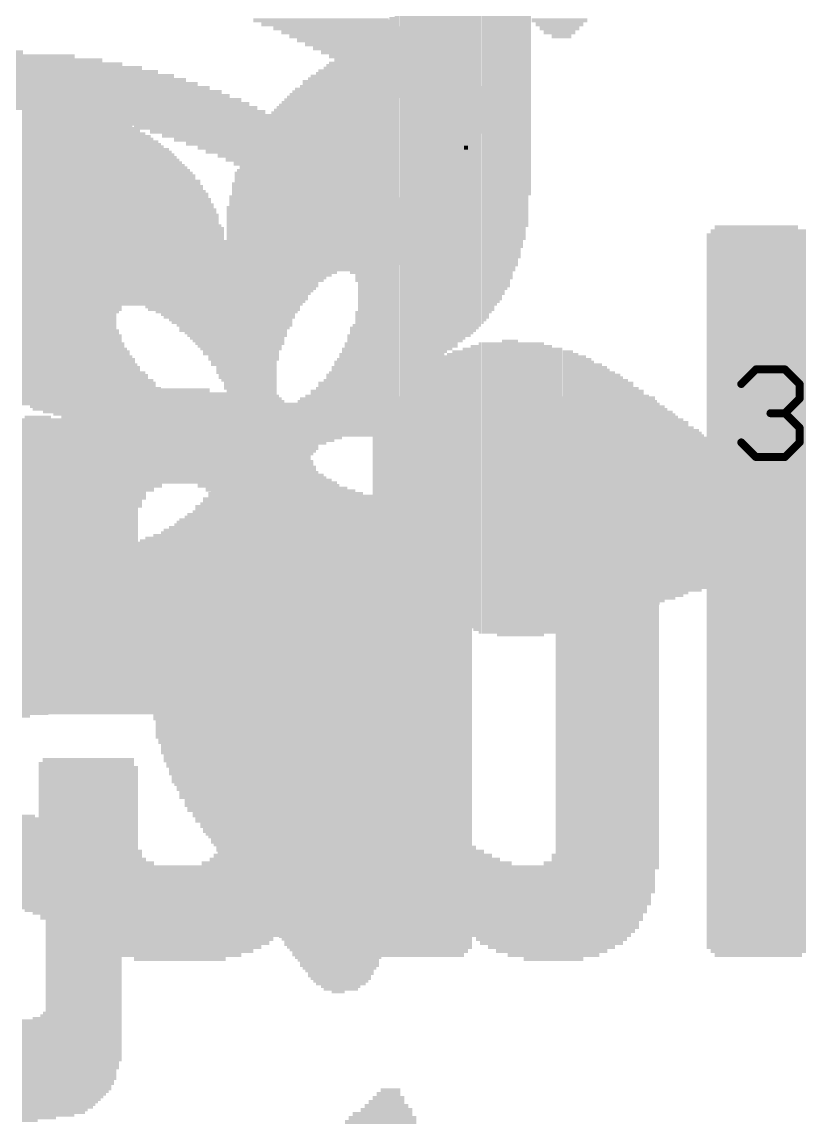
# Model space of a CAD drawing. Extents: x -8.4 to 31.7, y -7.2 to 47.3.
# Drawn here: x 11.26 to 16.27, y 27.17 to 34.2 of the extents above; entities that cross this region are included whole.
import ezdxf

# ---------------------------------------------------------------- set-up
doc = ezdxf.new("R2010")
doc.units = 0
for name, color, linetype in [('21', 4, 'CONTINUOUS'), ('22', 6, 'CONTINUOUS'), ('51', 253, 'CONTINUOUS')]:
    doc.layers.add(name, color=color, linetype=linetype)

# ---------------------------------------------------------------- blocks, each defined once
blk = doc.blocks.new('RECT')
blk.add_solid([(-0.5, -0.5), (0.5, -0.5), (-0.5, 0.5), (0.5, 0.5)])

msp = doc.modelspace()

# ---------------------------------------------------------------- linework, layer by layer
at = {"layer": '51', "const_width": 0.0508}
for points in [[(15.8554, 31.8915), (15.9486, 31.9847)], [(15.9486, 31.9847), (16.135, 31.9847)], [(16.135, 31.9847), (16.2282, 31.8915)], [(16.2282, 31.8915), (16.2282, 31.7983)], [(16.2282, 31.7983), (16.135, 31.705)], [(16.135, 31.705), (16.0418, 31.705)], [(16.135, 31.705), (16.2282, 31.6118)], [(16.2282, 31.6118), (16.2282, 31.5186)], [(15.9486, 31.4254), (15.8554, 31.5186)], [(16.2282, 31.5186), (16.135, 31.4254)], [(16.135, 31.4254), (15.9486, 31.4254)]]:
    msp.add_lwpolyline(points, dxfattribs=at)
at = {"layer": '51', "const_width": 0.0254}
for points in [[(15.9486, 31.9974, 1), (15.9486, 31.972)], [(15.9576, 31.9757, 1), (15.9396, 31.9937)], [(16.144, 31.9937, 1), (16.1261, 31.9757)], [(16.135, 31.972, 1), (16.135, 31.9974)], [(15.8464, 31.9004, 1), (15.8644, 31.8825)], [(16.2409, 31.8915, 1), (16.2156, 31.8915)], [(16.2193, 31.8825, 1), (16.2372, 31.9004)], [(16.2372, 31.7893, 1), (16.2193, 31.8072)], [(16.2156, 31.7983, 1), (16.2409, 31.7983)], [(16.0418, 31.7177, 1), (16.0418, 31.6923)], [(16.144, 31.714, 1), (16.1261, 31.6961)], [(16.1261, 31.714, 1), (16.144, 31.6961)], [(16.135, 31.6923, 1), (16.135, 31.7177)], [(16.2409, 31.6118, 1), (16.2156, 31.6118)], [(16.2193, 31.6028, 1), (16.2372, 31.6208)], [(15.8644, 31.5276, 1), (15.8464, 31.5096)], [(16.2156, 31.5186, 1), (16.2409, 31.5186)], [(16.2372, 31.5096, 1), (16.2193, 31.5276)], [(15.9486, 31.4381, 1), (15.9486, 31.4127)], [(15.9396, 31.4164, 1), (15.9576, 31.4344)], [(16.1261, 31.4344, 1), (16.144, 31.4164)], [(16.135, 31.4127, 1), (16.135, 31.4381)]]:
    msp.add_lwpolyline(points, format="xyb", dxfattribs=at)

# ---------------------------------------------------------------- block references
at = {"layer": '21', "rotation": 270}
for p, xscale, yscale in [((14.2017, 33.4569), 2.3637, 0.0167), ((14.2184, 33.4653), 2.3469, 0.0168), ((14.2352, 33.4736), 2.3302, 0.0168), ((14.252, 33.4904), 2.2966, 0.0167), ((14.2687, 33.4988), 2.2799, 0.0168), ((14.2855, 33.5156), 2.2463, 0.0168), ((14.3023, 33.5239), 2.2296, 0.0167), ((14.319, 33.5323), 2.2128, 0.0168), ((14.3358, 33.5491), 2.1793, 0.0167), ((14.0676, 33.3647), 2.414, 0.0167), ((14.0843, 33.373), 2.3973, 0.0168), ((14.1011, 33.3898), 2.3972, 0.0167), ((14.1178, 33.3898), 2.3972, 0.0168), ((14.1346, 33.4066), 2.3972, 0.0168), ((14.1514, 33.4233), 2.3973, 0.0167), ((14.1681, 33.4318), 2.3805, 0.0168), ((14.1849, 33.4402), 2.3637, 0.0168), ((14.3525, 33.5575), 2.1291, 0.0168), ((14.3693, 33.5659), 2.1123, 0.0168), ((14.3861, 33.5826), 2.0452, 0.0167), ((14.4028, 33.5994), 1.9781, 0.0168), ((14.4196, 33.6161), 1.9446, 0.0168), ((14.4364, 33.6329), 1.8776, 0.0167), ((13.9502, 32.9456), 3.0846, 0.0168), ((13.967, 33.2893), 2.3973, 0.0167), ((13.9837, 33.306), 2.3972, 0.0168), ((14.0005, 33.3144), 2.414, 0.0168), ((14.0173, 33.3227), 2.3973, 0.0167), ((14.034, 33.3312), 2.4141, 0.0168), ((14.0508, 33.3563), 2.3972, 0.0168), ((14.4531, 33.6581), 1.7937, 0.0168), ((14.4699, 33.6748), 1.7267, 0.0168), ((14.4867, 33.7), 1.6093, 0.0167), ((13.8664, 32.9372), 2.9672, 0.0168), ((13.8832, 32.9372), 2.9672, 0.0167), ((13.8999, 32.9372), 3.0008, 0.0168), ((13.9167, 32.9456), 3.0175, 0.0167), ((13.9334, 32.9456), 3.051, 0.0168), ((14.5034, 33.7587), 1.3243, 0.0168), ((13.7826, 32.9289), 2.8499, 0.0167), ((13.7993, 32.9288), 2.8834, 0.0168), ((13.8161, 32.9288), 2.8834, 0.0168), ((13.8329, 32.9288), 2.917, 0.0167), ((13.8496, 32.9372), 2.9337, 0.0168), ((13.682, 32.9036), 2.7661, 0.0167), ((13.6987, 32.9036), 2.7661, 0.0168), ((13.7155, 32.9121), 2.7829, 0.0168), ((13.7323, 32.9121), 2.8163, 0.0167), ((13.749, 32.9205), 2.8331, 0.0168), ((13.7658, 32.9205), 2.8331, 0.0168), ((13.5982, 32.8785), 2.6822, 0.0167), ((13.6149, 32.8869), 2.699, 0.0168), ((13.6317, 32.8869), 2.699, 0.0168), ((13.6485, 32.8953), 2.7493, 0.0167), ((13.6652, 32.8953), 2.7493, 0.0168), ((13.4808, 32.845), 2.5816, 0.0168), ((13.4976, 32.8534), 2.5984, 0.0167), ((13.5143, 32.8534), 2.5984, 0.0168), ((13.5311, 32.8618), 2.6151, 0.0168), ((13.5479, 32.8702), 2.6319, 0.0167), ((13.5646, 32.8786), 2.6487, 0.0168), ((13.5814, 32.8702), 2.6655, 0.0168), ((13.397, 33.306), 1.5256, 0.0168), ((13.4138, 32.8199), 2.5313, 0.0167), ((13.4305, 32.8199), 2.5313, 0.0168), ((13.4473, 32.8283), 2.5481, 0.0168), ((13.4641, 32.8366), 2.5649, 0.0167), ((13.2964, 33.306), 1.3914, 0.0168), ((13.3132, 33.306), 1.3914, 0.0167), ((13.3299, 33.3144), 1.4082, 0.0168), ((13.3467, 33.3227), 1.4249, 0.0168), ((13.3635, 33.3227), 1.4585, 0.0167), ((13.3802, 33.3227), 1.4585, 0.0168), ((13.2126, 33.2557), 1.3579, 0.0168), ((13.2294, 33.2641), 1.3746, 0.0167), ((13.2461, 33.2724), 1.3579, 0.0168), ((13.2629, 33.2892), 1.3914, 0.0167), ((13.2796, 33.2976), 1.3746, 0.0168), ((13.112, 33.1719), 1.3914, 0.0168), ((13.1288, 33.1803), 1.3747, 0.0167), ((13.1455, 33.1971), 1.3747, 0.0168), ((13.1623, 33.2221), 1.3579, 0.0168), ((13.1791, 33.2221), 1.3579, 0.0167), ((13.1958, 33.239), 1.3579, 0.0168), ((11.268, 32.7696), 2.0285, 0.0167), ((11.2847, 32.7696), 2.0285, 0.0168), ((11.3015, 32.7696), 2.0285, 0.0168), ((11.3183, 32.7612), 2.0452, 0.0167), ((13.0114, 33.063), 1.4417, 0.0168), ((13.0282, 33.0713), 1.425, 0.0168), ((13.045, 33.0965), 1.4081, 0.0167), ((13.0617, 33.1216), 1.425, 0.0168), ((13.0785, 33.13), 1.4082, 0.0167), ((13.0952, 33.1551), 1.3914, 0.0168), ((11.335, 32.7444), 2.0452, 0.0168), ((11.3518, 32.7444), 2.0452, 0.0168), ((11.3686, 32.736), 2.0284, 0.0167), ((11.3853, 32.736), 2.0284, 0.0168), ((11.4021, 32.7276), 2.0452, 0.0167), ((11.4188, 32.7276), 2.0452, 0.0168), ((11.4356, 32.7193), 2.0285, 0.0168), ((11.4524, 32.7193), 2.0285, 0.0167), ((11.4691, 32.7109), 2.0452, 0.0168), ((11.4859, 32.7025), 2.0284, 0.0168), ((11.5027, 32.7025), 2.0284, 0.0167), ((12.9444, 32.9539), 1.5255, 0.0167), ((12.9611, 32.9875), 1.492, 0.0168), ((12.9779, 33.0042), 1.4919, 0.0168), ((12.9947, 33.0378), 1.4585, 0.0167), ((11.5194, 31.7553), 3.8893, 0.0168), ((11.5362, 31.7553), 3.8893, 0.0168), ((11.553, 31.7638), 3.8725, 0.0167), ((11.5697, 31.7638), 3.8725, 0.0168), ((11.5865, 31.7553), 3.8557, 0.0167), ((11.6032, 31.7553), 3.8557, 0.0168), ((11.62, 31.7637), 3.839, 0.0168), ((11.6368, 31.7553), 3.8222, 0.0167), ((11.6535, 32.3086), 2.7157, 0.0168), ((11.6703, 32.3337), 2.632, 0.0168), ((11.6871, 32.3421), 2.6152, 0.0167), ((11.7038, 32.3589), 2.5817, 0.0168), ((11.7206, 32.3672), 2.5649, 0.0168), ((12.8773, 32.3924), 2.5146, 0.0168), ((12.8941, 32.8533), 1.6261, 0.0167), ((12.9108, 32.8953), 1.5758, 0.0168), ((12.9276, 32.9205), 1.5591, 0.0168), ((11.7374, 32.3672), 2.5314, 0.0167), ((11.7541, 32.3756), 2.5146, 0.0168), ((11.7709, 32.384), 2.4978, 0.0168), ((11.7877, 32.3839), 2.4643, 0.0167), ((11.8044, 32.3924), 2.4475, 0.0168), ((11.8212, 32.384), 2.4308, 0.0167), ((11.8379, 32.3924), 2.414, 0.0168), ((11.8547, 32.4008), 2.3973, 0.0168), ((11.8715, 32.9624), 1.2405, 0.0167), ((11.8882, 32.9707), 1.2238, 0.0168), ((12.827, 32.3589), 2.4475, 0.0168), ((12.8438, 32.3756), 2.4476, 0.0167), ((12.8605, 32.384), 2.4978, 0.0168), ((11.905, 32.9791), 1.1734, 0.0168), ((11.9218, 32.9708), 1.1567, 0.0167), ((11.9385, 32.9708), 1.1567, 0.0168), ((11.9553, 32.9708), 1.1567, 0.0168), ((11.9721, 32.9624), 1.1399, 0.0167), ((11.9888, 32.9624), 1.1399, 0.0168), ((12.0056, 32.954), 1.1232, 0.0167), ((12.7767, 32.3086), 2.4141, 0.0168), ((12.7935, 32.3337), 2.4308, 0.0168), ((12.8102, 32.3505), 2.4307, 0.0167), ((12.0223, 32.9456), 1.1064, 0.0168), ((12.0391, 32.9456), 1.1064, 0.0168), ((12.0559, 32.9288), 1.1064, 0.0167), ((12.0726, 32.9204), 1.1232, 0.0168), ((12.0894, 32.9121), 1.1065, 0.0168), ((12.1062, 32.9036), 1.0897, 0.0167), ((12.1229, 32.8953), 1.1064, 0.0168), ((12.1397, 32.8869), 1.0896, 0.0168), ((12.7264, 32.2331), 2.4308, 0.0168), ((12.7432, 32.2499), 2.4308, 0.0168), ((12.7599, 32.2918), 2.414, 0.0167), ((12.1565, 32.8702), 1.0897, 0.0167), ((12.1732, 32.8533), 1.0897, 0.0168), ((12.19, 32.8533), 1.0897, 0.0168), ((12.2068, 32.8366), 1.0896, 0.0167), ((12.2235, 32.8199), 1.0897, 0.0168), ((12.6761, 31.0178), 4.6939, 0.0168), ((12.6929, 31.0177), 4.7274, 0.0168), ((12.7096, 32.1409), 2.5482, 0.0167), ((12.2403, 32.8115), 1.0729, 0.0167), ((12.257, 32.7947), 1.0728, 0.0168), ((12.2738, 32.7696), 1.0897, 0.0168), ((12.2906, 32.7612), 1.0729, 0.0167), ((12.6593, 31.0177), 4.6268, 0.0167), ((12.3073, 32.7445), 1.0729, 0.0168), ((12.3241, 32.7277), 1.0729, 0.0168), ((12.3409, 32.7109), 1.0729, 0.0167), ((12.3576, 32.6942), 1.0729, 0.0168), ((12.6258, 30.9926), 4.5095, 0.0167), ((12.6426, 31.001), 4.5263, 0.0168), ((12.3744, 32.669), 1.0561, 0.0168), ((12.3912, 32.6606), 1.0729, 0.0167), ((12.4079, 32.6354), 1.0561, 0.0168), ((12.6091, 30.9758), 4.409, 0.0168), ((12.4246, 32.6019), 1.0562, 0.0167), ((12.4414, 32.5935), 1.0394, 0.0168), ((12.4582, 32.56), 1.0394, 0.0168), ((12.5923, 30.9507), 4.2916, 0.0168), ((12.4749, 32.5265), 1.0394, 0.0167), ((12.4917, 32.5097), 1.0058, 0.0168), ((12.5755, 30.9172), 4.2245, 0.0167), ((12.5085, 32.4678), 1.0226, 0.0168), ((12.5252, 32.4175), 0.989, 0.0167), ((12.542, 32.4008), 0.9891, 0.0168), ((12.5588, 32.3337), 0.9556, 0.0168), ((13.397, 31.9565), 0.8046, 0.0168), ((11.8715, 31.7302), 1.0226, 0.0167), ((13.3635, 31.9063), 0.7041, 0.0167), ((13.3802, 31.9146), 0.7208, 0.0168), ((11.8882, 31.7135), 0.9891, 0.0168), ((13.3467, 31.8811), 0.6538, 0.0168), ((14.3358, 31.2273), 1.8943, 0.0167), ((14.3525, 31.2273), 1.8943, 0.0168), ((14.3693, 31.2273), 1.8943, 0.0168), ((14.3861, 31.2273), 1.8943, 0.0167), ((14.4028, 31.2273), 1.8943, 0.0168), ((14.4196, 31.2273), 1.8943, 0.0168), ((11.905, 31.6967), 0.9221, 0.0168), ((11.9218, 31.6799), 0.8885, 0.0167), ((11.9385, 31.6799), 0.855, 0.0168), ((13.3132, 31.8392), 0.5699, 0.0167), ((13.3299, 31.8559), 0.6035, 0.0168), ((14.0173, 31.7218), 0.7712, 0.0167), ((14.034, 31.2273), 1.7602, 0.0168), ((14.0508, 31.2273), 1.7602, 0.0168), ((14.0676, 31.2273), 1.7602, 0.0167), ((14.0843, 31.2273), 1.7937, 0.0168), ((14.1011, 31.2273), 1.7937, 0.0167), ((14.1178, 31.2273), 1.7937, 0.0168), ((14.1346, 31.2357), 1.8105, 0.0168), ((14.1514, 31.2273), 1.8273, 0.0167), ((14.1681, 31.2273), 1.8273, 0.0168), ((14.1849, 31.2273), 1.8608, 0.0168), ((14.2017, 31.2273), 1.8608, 0.0167), ((14.2184, 31.2273), 1.8608, 0.0168), ((14.2352, 31.2273), 1.8608, 0.0168), ((14.252, 31.2273), 1.8608, 0.0167), ((14.2687, 31.2273), 1.8608, 0.0168), ((14.2855, 31.2273), 1.8608, 0.0168), ((14.3023, 31.2189), 1.8776, 0.0167), ((14.319, 31.2189), 1.8776, 0.0168), ((14.4364, 31.2189), 1.8776, 0.0167), ((14.4531, 31.2189), 1.8776, 0.0168), ((14.4699, 31.2189), 1.8776, 0.0168), ((14.4867, 31.2189), 1.8776, 0.0167), ((14.5034, 31.2189), 1.8776, 0.0168), ((14.5202, 31.2189), 1.8776, 0.0167), ((14.5369, 31.2189), 1.8776, 0.0168), ((14.5537, 31.2189), 1.8776, 0.0168), ((14.5705, 31.2189), 1.8776, 0.0167), ((14.5872, 31.2189), 1.8776, 0.0168), ((14.604, 31.2189), 1.844, 0.0168), ((14.6208, 31.2189), 1.844, 0.0167), ((14.6375, 31.2189), 1.844, 0.0168), ((14.6543, 31.2105), 1.8272, 0.0168), ((14.6711, 31.2105), 1.8272, 0.0167), ((14.6878, 31.2105), 1.8272, 0.0168), ((14.7046, 31.2105), 1.8272, 0.0168), ((14.7214, 31.2022), 1.8105, 0.0167), ((14.7381, 31.2105), 1.7938, 0.0168), ((14.7549, 31.2105), 1.7938, 0.0167), ((14.7716, 31.2105), 1.7938, 0.0168), ((11.9553, 31.6715), 0.8046, 0.0168), ((11.9721, 31.6632), 0.7879, 0.0167), ((13.2629, 31.7889), 0.5029, 0.0167), ((13.2796, 31.7973), 0.5197, 0.0168), ((13.2964, 31.814), 0.5532, 0.0168), ((13.967, 31.7386), 0.6705, 0.0167), ((13.9837, 31.7302), 0.7208, 0.0168), ((14.0005, 31.7218), 0.7376, 0.0168), ((14.7884, 31.2105), 1.7602, 0.0168), ((14.8052, 31.2105), 1.7602, 0.0167), ((14.8219, 31.2021), 1.7434, 0.0168), ((14.8387, 31.2021), 1.7434, 0.0168), ((14.8555, 31.2021), 1.7434, 0.0167), ((14.8722, 31.2022), 1.7099, 0.0168), ((14.889, 31.2022), 1.7099, 0.0168), ((14.9058, 31.1938), 1.6931, 0.0167), ((11.9888, 31.6464), 0.7544, 0.0168), ((12.0056, 31.6464), 0.7209, 0.0167), ((12.0223, 31.6296), 0.6874, 0.0168), ((12.0391, 31.638), 0.6706, 0.0168), ((12.0559, 31.638), 0.637, 0.0167), ((13.2126, 31.7386), 0.4359, 0.0168), ((13.2294, 31.747), 0.4527, 0.0167), ((13.2461, 31.7637), 0.4862, 0.0168), ((14.9225, 31.1854), 1.6764, 0.0168), ((14.9393, 31.1938), 1.6597, 0.0167), ((14.956, 31.1938), 1.6597, 0.0168), ((14.9728, 31.1938), 1.6261, 0.0168), ((14.9896, 31.1938), 1.6261, 0.0167), ((15.0063, 31.1854), 1.6093, 0.0168), ((15.0231, 31.1854), 1.5759, 0.0168), ((15.0399, 31.1854), 1.5759, 0.0167), ((15.0566, 31.177), 1.5591, 0.0168), ((15.0734, 31.177), 1.5591, 0.0168), ((12.0726, 31.6212), 0.6035, 0.0168), ((12.0894, 31.6212), 0.6035, 0.0168), ((12.1062, 31.6212), 0.57, 0.0167), ((13.1623, 31.705), 0.4023, 0.0168), ((13.1791, 31.705), 0.4023, 0.0167), ((13.1958, 31.7135), 0.4191, 0.0168), ((15.0902, 31.177), 1.5255, 0.0167), ((15.1069, 31.1686), 1.5088, 0.0168), ((15.1237, 31.177), 1.492, 0.0168), ((15.1405, 31.1686), 1.4752, 0.0167), ((15.1572, 31.1686), 1.4752, 0.0168), ((12.1229, 31.6044), 0.5365, 0.0168), ((12.1397, 31.6044), 0.5365, 0.0168), ((12.1565, 31.6044), 0.5029, 0.0167), ((12.1732, 31.5961), 0.4862, 0.0168), ((12.19, 31.5877), 0.4694, 0.0168), ((12.8941, 31.4788), 0.6873, 0.0167), ((13.0785, 31.3027), 1.0394, 0.0167), ((13.0952, 31.2524), 1.14, 0.0168), ((13.112, 31.6464), 0.4191, 0.0168), ((13.1288, 31.6547), 0.4023, 0.0167), ((13.1455, 31.6715), 0.4024, 0.0168), ((15.174, 31.1519), 1.4417, 0.0167), ((15.1907, 31.1602), 1.425, 0.0168), ((15.2075, 31.1518), 1.4082, 0.0168), ((15.2243, 31.1602), 1.3914, 0.0167), ((15.241, 31.1435), 1.3579, 0.0168), ((15.2578, 31.1435), 1.3579, 0.0168), ((12.2068, 31.5877), 0.4358, 0.0167), ((12.2235, 31.5877), 0.4358, 0.0168), ((12.2403, 31.5794), 0.4191, 0.0167), ((12.257, 31.5709), 0.4023, 0.0168), ((12.2738, 31.5709), 0.4023, 0.0168), ((12.2906, 31.5709), 0.3688, 0.0167), ((12.3073, 31.5709), 0.3688, 0.0168), ((12.5588, 30.2969), 2.9169, 0.0168), ((12.9108, 31.462), 0.6873, 0.0168), ((12.9276, 31.4536), 0.6706, 0.0168), ((12.9444, 31.4285), 0.6873, 0.0167), ((12.9611, 31.42), 0.7041, 0.0168), ((12.9779, 31.4117), 0.7209, 0.0168), ((12.9947, 31.3949), 0.7544, 0.0167), ((13.0114, 31.3697), 0.8047, 0.0168), ((13.0282, 31.3698), 0.8382, 0.0168), ((13.045, 31.353), 0.9052, 0.0167), ((13.0617, 31.3194), 0.9723, 0.0168), ((15.2746, 31.1435), 1.3243, 0.0167), ((15.2913, 31.1435), 1.3243, 0.0168), ((15.3081, 31.1351), 1.3076, 0.0168), ((15.3249, 31.1267), 1.2908, 0.0167), ((15.3416, 31.1267), 1.2573, 0.0168), ((15.3584, 31.1267), 1.2573, 0.0167), ((11.2847, 30.7244), 1.9279, 0.0168), ((11.3015, 30.7244), 1.9279, 0.0168), ((11.3183, 30.7328), 1.9111, 0.0167), ((11.335, 30.7328), 1.9111, 0.0168), ((11.3518, 30.7328), 1.9111, 0.0168), ((11.3686, 30.7328), 1.9111, 0.0167), ((11.3853, 30.7328), 1.9111, 0.0168), ((11.4021, 30.7328), 1.9111, 0.0167), ((11.4188, 30.7328), 1.9111, 0.0168), ((11.4356, 30.7411), 1.8944, 0.0168), ((12.3241, 31.5626), 0.3521, 0.0168), ((12.3409, 31.5541), 0.3353, 0.0167), ((12.3576, 31.5541), 0.3353, 0.0168), ((12.3744, 31.5541), 0.3353, 0.0168), ((12.3912, 31.5458), 0.3185, 0.0167), ((12.4079, 31.5374), 0.3352, 0.0168), ((12.4246, 31.5374), 0.3352, 0.0167), ((12.4414, 31.5374), 0.3352, 0.0168), ((12.4582, 31.529), 0.352, 0.0168), ((12.4749, 31.5206), 0.3688, 0.0167), ((12.4917, 31.5038), 0.4023, 0.0168), ((12.5085, 30.3053), 2.7995, 0.0168), ((12.5252, 30.2969), 2.8163, 0.0167), ((12.542, 30.2969), 2.8499, 0.0168), ((15.3751, 31.1267), 1.2238, 0.0168), ((15.3919, 31.1183), 1.207, 0.0168), ((15.4087, 31.1183), 1.207, 0.0167), ((15.4254, 31.1099), 1.1902, 0.0168), ((15.4422, 31.11), 1.1567, 0.0168), ((11.268, 30.716), 1.9111, 0.0167), ((11.4524, 30.7327), 1.8776, 0.0167), ((11.4691, 30.7327), 1.8776, 0.0168), ((11.4859, 30.7327), 1.8776, 0.0168), ((11.5027, 30.7327), 1.8776, 0.0167), ((15.459, 31.1016), 1.1399, 0.0167), ((15.4757, 31.1016), 1.1399, 0.0168), ((15.4925, 31.1015), 1.1064, 0.0168), ((15.5093, 31.1015), 1.1064, 0.0167), ((15.526, 31.0932), 1.0561, 0.0168), ((15.5428, 31.0932), 1.0561, 0.0168), ((15.5596, 31.0848), 1.0394, 0.0167), ((15.5763, 31.0848), 1.0394, 0.0168), ((15.5931, 31.0764), 1.0226, 0.0167), ((15.6098, 31.0764), 0.989, 0.0168), ((15.6266, 31.0681), 0.9723, 0.0168), ((15.6433, 31.0681), 0.9723, 0.0167), ((15.6601, 31.068), 0.9388, 0.0168), ((15.6769, 31.0596), 0.922, 0.0168), ((15.6936, 31.068), 0.9052, 0.0167), ((15.7104, 31.0597), 0.8885, 0.0168), ((15.7272, 31.0513), 0.8717, 0.0168), ((15.7439, 31.0429), 0.8549, 0.0167), ((15.7607, 31.0512), 0.8382, 0.0168), ((13.112, 29.7437), 3.3193, 0.0168), ((15.7774, 31.0429), 0.8215, 0.0167), ((15.7942, 31.0429), 0.8215, 0.0168), ((15.811, 31.0345), 0.7712, 0.0168), ((15.8277, 31.0345), 0.7712, 0.0167), ((15.8445, 31.0261), 0.7544, 0.0168), ((15.8613, 31.0345), 0.7376, 0.0168), ((13.1288, 29.7186), 3.3025, 0.0167), ((13.1455, 29.6934), 3.2857, 0.0168), ((15.878, 31.0178), 0.7041, 0.0167), ((15.8948, 31.0178), 0.7041, 0.0168), ((15.9116, 31.0177), 0.6706, 0.0168), ((15.9284, 31.0093), 0.6538, 0.0167), ((15.9451, 31.0093), 0.6538, 0.0168), ((12.4917, 30.1041), 2.3302, 0.0168), ((13.1623, 29.685), 3.269, 0.0168), ((13.1791, 29.6766), 3.2858, 0.0167), ((13.1958, 29.6599), 3.2857, 0.0168), ((13.2126, 29.6515), 3.2689, 0.0168), ((13.2294, 29.6515), 3.2689, 0.0167), ((13.2461, 29.6347), 3.269, 0.0168), ((13.2629, 29.6347), 3.269, 0.0167), ((13.2796, 29.6263), 3.2522, 0.0168), ((14.0173, 30.8082), 0.8885, 0.0167), ((15.9619, 31.001), 0.6371, 0.0168), ((15.9787, 31.001), 0.6035, 0.0167), ((15.9954, 30.9926), 0.5867, 0.0168), ((16.0122, 31.001), 0.5699, 0.0167), ((16.0289, 30.9926), 0.5532, 0.0168), ((16.0457, 30.9926), 0.5532, 0.0168), ((12.4582, 30.0957), 2.2128, 0.0168), ((12.4749, 30.0957), 2.2799, 0.0167), ((13.2964, 29.6179), 3.2354, 0.0168), ((13.3132, 29.6179), 3.2354, 0.0167), ((13.3299, 29.6263), 3.2186, 0.0168), ((13.3467, 29.618), 3.2019, 0.0168), ((13.3635, 29.618), 3.2019, 0.0167), ((13.3802, 29.618), 3.2019, 0.0168), ((13.397, 29.6096), 3.1851, 0.0168), ((13.4138, 29.6179), 3.1684, 0.0167), ((13.4305, 29.6263), 3.1516, 0.0168), ((13.4473, 29.618), 3.1349, 0.0168), ((13.4641, 29.6264), 3.1181, 0.0167), ((13.4808, 29.6347), 3.1014, 0.0168), ((13.4976, 29.6515), 3.0679, 0.0167), ((13.5143, 29.6683), 3.0343, 0.0168), ((13.8832, 30.8082), 0.7544, 0.0167), ((13.8999, 30.7998), 0.7712, 0.0168), ((13.9167, 30.7998), 0.7712, 0.0167), ((13.9334, 30.7914), 0.788, 0.0168), ((13.9502, 30.7914), 0.8214, 0.0168), ((13.967, 30.7998), 0.8382, 0.0167), ((13.9837, 30.7998), 0.8382, 0.0168), ((14.0005, 30.7998), 0.8717, 0.0168), ((16.0625, 30.9842), 0.5029, 0.0167), ((16.0792, 30.9842), 0.5029, 0.0168), ((16.096, 30.9758), 0.4862, 0.0168), ((16.1128, 30.9842), 0.4694, 0.0167), ((16.1295, 30.9759), 0.4191, 0.0168), ((16.1463, 30.9759), 0.4191, 0.0168), ((12.3744, 30.1041), 2.0284, 0.0168), ((12.3912, 30.1041), 2.0284, 0.0167), ((12.4079, 30.0957), 2.0788, 0.0168), ((12.4246, 30.0957), 2.1458, 0.0167), ((12.4414, 30.0873), 2.1626, 0.0168), ((13.5311, 29.6682), 3.0008, 0.0168), ((13.5479, 29.6934), 2.9505, 0.0167), ((13.5646, 29.7185), 2.9002, 0.0168), ((13.5814, 29.7437), 2.8499, 0.0168), ((13.5982, 29.7688), 2.7996, 0.0167), ((13.6149, 29.8024), 2.7325, 0.0168), ((13.6317, 29.8191), 2.699, 0.0168), ((13.6485, 29.8526), 2.632, 0.0167), ((13.6652, 29.8862), 2.5649, 0.0168), ((13.682, 29.9029), 2.5314, 0.0167), ((13.6987, 29.9281), 2.4811, 0.0168), ((13.7155, 30.8669), 0.6035, 0.0168), ((13.7323, 29.9784), 2.3805, 0.0167), ((13.749, 30.8501), 0.637, 0.0168), ((13.7658, 30.8417), 0.6538, 0.0168), ((13.7826, 30.8333), 0.6706, 0.0167), ((13.7993, 30.825), 0.6873, 0.0168), ((13.8161, 30.825), 0.6873, 0.0168), ((13.8329, 30.8166), 0.7041, 0.0167), ((13.8496, 30.8082), 0.7209, 0.0168), ((13.8664, 30.8082), 0.7209, 0.0168), ((16.1631, 30.9758), 0.3856, 0.0167), ((16.1798, 30.9674), 0.3688, 0.0168), ((16.1966, 30.9675), 0.3353, 0.0167), ((16.2133, 30.9674), 0.3018, 0.0168), ((12.3073, 30.1208), 1.8608, 0.0168), ((12.3241, 30.1125), 1.9111, 0.0168), ((12.3409, 30.1125), 1.9111, 0.0167), ((12.3576, 30.1041), 1.9614, 0.0168), ((16.2301, 30.9758), 0.218, 0.0168), ((16.2469, 30.9758), 0.1844, 0.0167), ((12.2068, 30.1879), 1.5926, 0.0167), ((12.2235, 30.1628), 1.6429, 0.0168), ((12.2403, 30.1628), 1.6764, 0.0167), ((12.257, 30.1544), 1.7267, 0.0168), ((12.2738, 30.1376), 1.7938, 0.0168), ((12.2906, 30.1376), 1.7938, 0.0167), ((11.6535, 30.3891), 1.0897, 0.0168), ((12.0223, 30.4981), 0.8047, 0.0168), ((12.0391, 30.4981), 0.8047, 0.0168), ((12.0559, 30.5232), 0.7879, 0.0167), ((12.0726, 30.5316), 0.7711, 0.0168), ((12.0894, 30.54), 0.7543, 0.0168), ((12.1062, 30.5651), 0.7376, 0.0167), ((12.1229, 30.5819), 0.7041, 0.0168), ((12.1397, 30.5819), 0.7041, 0.0168), ((12.1565, 30.607), 0.6874, 0.0167), ((12.1732, 30.6322), 0.6705, 0.0168), ((12.19, 30.6405), 0.6538, 0.0168), ((11.6703, 30.3723), 1.0226, 0.0168), ((11.6871, 30.3807), 1.0058, 0.0167), ((11.7038, 30.3723), 0.989, 0.0168), ((11.7206, 30.3723), 0.989, 0.0168), ((11.7374, 30.3807), 0.9723, 0.0167), ((11.7541, 30.3723), 0.9556, 0.0168), ((11.7709, 30.3807), 0.9388, 0.0168), ((11.7877, 30.3891), 0.922, 0.0167), ((11.8044, 30.3891), 0.922, 0.0168), ((11.8212, 30.3891), 0.922, 0.0167), ((11.8379, 30.3975), 0.9053, 0.0168), ((11.8547, 30.3975), 0.9053, 0.0168), ((11.8715, 30.4226), 0.8885, 0.0167), ((11.8882, 30.4226), 0.8885, 0.0168), ((11.905, 30.431), 0.8717, 0.0168), ((11.9218, 30.431), 0.8717, 0.0167), ((11.9385, 30.4394), 0.8549, 0.0168), ((11.9553, 30.4561), 0.855, 0.0168), ((11.9721, 30.4645), 0.8382, 0.0167), ((11.9888, 30.4645), 0.8382, 0.0168), ((12.0056, 30.4813), 0.8047, 0.0167), ((12.7096, 29.7269), 2.1793, 0.0167), ((12.7264, 29.6179), 2.0284, 0.0168), ((12.7432, 29.5844), 1.995, 0.0168), ((13.7155, 29.6347), 1.8273, 0.0168), ((12.7599, 29.5341), 1.9614, 0.0167), ((12.7767, 29.5174), 1.9279, 0.0168), ((13.749, 29.6766), 1.6428, 0.0168), ((13.7658, 29.685), 1.5926, 0.0168), ((12.7935, 29.4755), 1.9111, 0.0168), ((13.0952, 29.2659), 2.3302, 0.0168), ((13.7826, 29.7018), 1.5255, 0.0167), ((13.7993, 29.7185), 1.425, 0.0168), ((13.8161, 29.7269), 1.3746, 0.0168), ((12.8102, 29.4336), 1.8943, 0.0167), ((12.827, 29.4168), 1.8943, 0.0168), ((13.0785, 29.2408), 2.2129, 0.0167), ((13.8329, 29.7437), 1.2741, 0.0167), ((13.8496, 29.7521), 1.1903, 0.0168), ((12.1732, 29.8778), 0.8047, 0.0168), ((12.19, 29.8694), 0.855, 0.0168), ((12.8438, 29.3916), 1.8776, 0.0167), ((12.8605, 29.3581), 1.8776, 0.0168), ((12.8773, 29.3497), 1.8944, 0.0168), ((12.8941, 29.3246), 1.9111, 0.0167), ((13.045, 29.224), 2.1123, 0.0167), ((13.0617, 29.2408), 2.1793, 0.0168), ((13.8664, 29.7604), 1.14, 0.0168), ((13.8832, 29.7772), 1.0394, 0.0167), ((12.1565, 29.8694), 0.6873, 0.0167), ((12.9108, 29.2994), 1.8944, 0.0168), ((12.9276, 29.2911), 1.9111, 0.0168), ((12.9444, 29.2743), 1.9447, 0.0167), ((12.9611, 29.2575), 1.9446, 0.0168), ((12.9779, 29.2491), 1.9614, 0.0168), ((12.9947, 29.2408), 2.0117, 0.0167), ((13.0114, 29.2324), 2.0285, 0.0168), ((13.0282, 29.2324), 2.0619, 0.0168), ((13.8999, 29.7856), 0.922, 0.0168), ((13.9167, 29.794), 0.8717, 0.0167), ((12.1229, 29.8778), 0.5029, 0.0168), ((12.1397, 29.8694), 0.5532, 0.0168), ((13.9334, 29.8023), 0.7544, 0.0168), ((13.9502, 29.8107), 0.57, 0.0168), ((12.1062, 29.8862), 0.2849, 0.0167), ((13.967, 29.8107), 0.4694, 0.0167), ((11.268, 28.8384), 0.6035, 0.0167), ((11.2847, 28.83), 0.6202, 0.0168), ((11.3015, 28.83), 0.6202, 0.0168), ((11.3183, 28.83), 0.6202, 0.0167), ((11.335, 28.8216), 0.637, 0.0168), ((11.3518, 28.8133), 0.6203, 0.0168), ((11.3686, 28.8133), 0.6203, 0.0167), ((11.3853, 28.7965), 0.6538, 0.0168), ((11.4021, 28.7965), 0.6538, 0.0167), ((11.4188, 28.1594), 1.9279, 0.0168), ((11.4356, 28.1594), 1.9279, 0.0168), ((11.4524, 28.1594), 1.9279, 0.0167), ((11.4691, 28.1594), 1.9279, 0.0168), ((11.4859, 28.1594), 1.8943, 0.0168), ((11.5027, 28.1594), 1.8943, 0.0167), ((11.5194, 28.1594), 1.8943, 0.0168), ((11.5362, 28.1594), 1.8943, 0.0168), ((11.553, 28.1594), 1.8943, 0.0167), ((11.5697, 28.1594), 1.8943, 0.0168), ((11.5865, 28.1511), 1.8776, 0.0167), ((11.6032, 28.1595), 1.8608, 0.0168), ((11.62, 28.1595), 1.8608, 0.0168), ((11.6368, 28.1595), 1.8608, 0.0167), ((11.6535, 28.1595), 1.8608, 0.0168), ((11.6703, 28.1594), 1.8273, 0.0168), ((11.6871, 28.1594), 1.7937, 0.0167), ((11.7038, 28.1594), 1.7937, 0.0168), ((11.7206, 28.1594), 1.7603, 0.0168), ((11.7374, 28.1594), 1.7267, 0.0167), ((11.7541, 28.1594), 1.6931, 0.0168), ((11.7709, 28.1594), 1.6597, 0.0168), ((11.7877, 28.1594), 1.6261, 0.0167), ((11.8044, 28.1594), 1.5925, 0.0168), ((11.8212, 28.1594), 1.5591, 0.0167), ((11.8379, 28.1679), 1.5087, 0.0168), ((11.8547, 28.1679), 1.4417, 0.0168), ((11.8715, 28.1678), 1.3076, 0.0167), ((11.8882, 28.1678), 1.207, 0.0168), ((11.4021, 27.5392), 0.6873, 0.0167), ((11.268, 27.5057), 0.6538, 0.0167), ((11.2847, 27.5057), 0.6538, 0.0168), ((11.3015, 27.5057), 0.6538, 0.0168), ((11.3183, 27.5057), 0.6538, 0.0167), ((11.335, 27.5141), 0.6705, 0.0168), ((11.3518, 27.5141), 0.6705, 0.0168), ((11.3686, 27.5224), 0.6538, 0.0167), ((11.3853, 27.5308), 0.6706, 0.0168)]:
    msp.add_blockref('RECT', p, dxfattribs=dict(at, xscale=xscale, yscale=yscale))
at = {"layer": '22', "yscale": 0.0254, "rotation": 180}
for p, xscale in [((13.1699, 34.2138), 0.8636), ((14.6939, 34.2138), 0.3556), ((13.2207, 34.1884), 0.8636), ((13.2715, 34.163), 0.8128), ((13.3223, 34.1376), 0.8128), ((14.6939, 34.1884), 0.3048), ((14.6939, 34.163), 0.254), ((14.6939, 34.1376), 0.2032), ((13.3731, 34.1122), 0.8128), ((13.4112, 34.0868), 0.7874), ((13.462, 34.0614), 0.7874), ((14.7066, 34.1122), 0.127), ((11.1125, 33.9852), 0.9652), ((11.1125, 34.0106), 0.3048), ((13.5001, 34.036), 0.762), ((13.5509, 34.0106), 0.762), ((13.589, 33.9852), 0.7366), ((11.1125, 33.9344), 1.5748), ((11.1125, 33.9598), 1.3208), ((13.6271, 33.9598), 0.7112), ((13.6779, 33.9344), 0.7112), ((11.1125, 33.8582), 2.2352), ((11.1125, 33.8836), 2.032), ((11.1125, 33.909), 1.8288), ((13.716, 33.909), 0.6858), ((13.7414, 33.8836), 0.6858), ((13.7922, 33.8582), 0.6858), ((11.1125, 33.782), 2.6924), ((11.1125, 33.8074), 2.54), ((11.1125, 33.8328), 2.3876), ((13.8176, 33.8328), 0.6858), ((13.8557, 33.8074), 0.6604), ((13.8938, 33.782), 0.635), ((11.1125, 33.7058), 3.0988), ((11.1125, 33.7312), 2.9464), ((11.1125, 33.7566), 2.8448), ((13.9192, 33.7566), 0.635), ((13.97, 33.7312), 0.635), ((13.9827, 33.7058), 0.6096), ((11.1125, 33.655), 3.302), ((11.1125, 33.6804), 3.2004), ((14.0081, 33.6804), 0.6096), ((14.0335, 33.655), 0.5588), ((12.0523, 33.6296), 1.524), ((12.2174, 33.6042), 1.2954), ((12.3317, 33.5788), 1.1684), ((14.0462, 33.6296), 0.5334), ((14.0589, 33.6042), 0.4572), ((14.0716, 33.5788), 0.4318), ((12.4206, 33.5534), 1.0922), ((12.4968, 33.528), 1.0414), ((12.573, 33.5026), 0.9906), ((14.0716, 33.5534), 0.381), ((14.0716, 33.528), 0.3302), ((14.0843, 33.5026), 0.254), ((12.6365, 33.4772), 0.9652), ((12.7, 33.4518), 0.9398), ((12.7508, 33.4264), 0.889), ((14.0843, 33.4772), 0.2032), ((14.097, 33.4518), 0.1778), ((14.097, 33.4264), 0.127), ((12.8143, 33.401), 0.8636), ((12.8524, 33.3756), 0.8382), ((12.9159, 33.3502), 0.8128), ((14.097, 33.401), 0.0254), ((12.954, 33.3248), 0.7874), ((13.0048, 33.2994), 0.7874), ((13.0429, 33.274), 0.762), ((13.0937, 33.2486), 0.762), ((13.1318, 33.2232), 0.7366), ((13.1699, 33.1978), 0.7112), ((13.2207, 33.1724), 0.7112), ((13.2588, 33.147), 0.6858), ((13.2969, 33.1216), 0.6604), ((13.3223, 33.0962), 0.6604), ((13.3604, 33.0708), 0.635), ((13.3985, 33.0454), 0.6604), ((13.4366, 33.02), 0.635), ((13.462, 32.9946), 0.635), ((13.4874, 32.9692), 0.5842), ((13.5128, 32.9438), 0.5842), ((13.5255, 32.9184), 0.5588), ((13.5509, 32.893), 0.508), ((13.5509, 32.8676), 0.4572), ((15.9639, 32.8676), 0.6096), ((15.9512, 32.893), 0.5334), ((13.5636, 32.8422), 0.4318), ((13.5763, 32.8168), 0.3556), ((13.589, 32.7914), 0.3302), ((15.9512, 32.8422), 0.635), ((15.9512, 32.8168), 0.635), ((15.9512, 32.7914), 0.635), ((13.589, 32.766), 0.2794), ((13.589, 32.7406), 0.2286), ((13.6017, 32.7152), 0.2032), ((15.9512, 32.766), 0.635), ((15.9512, 32.7406), 0.635), ((15.9512, 32.7152), 0.635), ((13.6017, 32.6898), 0.1524), ((13.6144, 32.6644), 0.127), ((15.9512, 32.6898), 0.635), ((15.9512, 32.6644), 0.635), ((15.9512, 32.639), 0.635), ((15.9512, 32.6136), 0.635), ((15.9512, 32.5882), 0.635), ((15.9512, 32.5628), 0.635), ((15.9512, 32.5374), 0.635), ((15.9512, 32.512), 0.635), ((15.9512, 32.4866), 0.635), ((15.9512, 32.4612), 0.635), ((15.9512, 32.4358), 0.635), ((15.9512, 32.4104), 0.635), ((15.9512, 32.385), 0.635), ((15.9512, 32.3596), 0.635), ((15.9512, 32.3342), 0.635), ((15.9512, 32.3088), 0.635), ((15.9512, 32.2834), 0.635), ((15.9512, 32.258), 0.635), ((15.9512, 32.2326), 0.635), ((15.9512, 32.2072), 0.635), ((15.9512, 32.1818), 0.635), ((15.9512, 32.1564), 0.635), ((15.9512, 32.131), 0.635), ((15.9512, 32.1056), 0.635), ((15.9512, 32.0802), 0.635), ((15.9512, 32.0548), 0.635), ((15.9512, 32.0294), 0.635), ((15.9512, 32.004), 0.635), ((15.9512, 31.9786), 0.635), ((15.9512, 31.9532), 0.635), ((15.9512, 31.9278), 0.635), ((15.9512, 31.9024), 0.635), ((15.9512, 31.877), 0.635), ((12.2682, 31.8008), 0.8382), ((12.2682, 31.8262), 0.6858), ((12.2682, 31.8516), 0.381), ((13.8176, 31.8008), 0.5842), ((14.9987, 31.8008), 0.6096), ((15.9512, 31.8516), 0.635), ((15.9512, 31.8262), 0.635), ((15.9512, 31.8008), 0.635), ((12.2682, 31.75), 1.0922), ((12.2682, 31.7754), 0.9906), ((13.8049, 31.7754), 0.6096), ((13.8176, 31.75), 0.635), ((14.9987, 31.75), 0.6604), ((14.9987, 31.7754), 0.6096), ((15.9512, 31.7754), 0.635), ((15.9512, 31.75), 0.635), ((12.2682, 31.6738), 1.2954), ((12.2682, 31.6992), 1.2446), ((12.2682, 31.7246), 1.1938), ((13.8176, 31.7246), 0.635), ((13.8176, 31.6992), 0.635), ((13.8176, 31.6738), 0.635), ((14.9987, 31.7246), 0.6604), ((14.9987, 31.6992), 0.6604), ((14.9987, 31.6738), 0.6604), ((15.9512, 31.7246), 0.635), ((15.9512, 31.6992), 0.635), ((15.9512, 31.6738), 0.635), ((12.2682, 31.5976), 1.4478), ((12.2682, 31.623), 1.397), ((12.2682, 31.6484), 1.3462), ((13.8176, 31.6484), 0.635), ((13.8176, 31.623), 0.635), ((13.8176, 31.5976), 0.635), ((14.9987, 31.6484), 0.6604), ((14.9987, 31.623), 0.6604), ((14.9987, 31.5976), 0.6604), ((15.9512, 31.6484), 0.635), ((15.9512, 31.623), 0.635), ((15.9512, 31.5976), 0.635), ((12.2682, 31.5468), 1.5494), ((12.2682, 31.5214), 1.5494), ((12.2682, 31.5722), 1.4986), ((13.8176, 31.5722), 0.635), ((13.8176, 31.5468), 0.635), ((13.8176, 31.5214), 0.635), ((14.9987, 31.5722), 0.6604), ((14.9987, 31.5468), 0.6604), ((14.9987, 31.5214), 0.6604), ((15.9512, 31.5722), 0.635), ((15.9512, 31.5468), 0.635), ((15.9512, 31.5214), 0.635), ((12.2682, 31.496), 1.6002), ((12.2682, 31.4706), 1.6002), ((13.8176, 31.496), 0.635), ((13.8176, 31.4706), 0.635), ((14.9987, 31.496), 0.6604), ((14.9987, 31.4706), 0.6604), ((15.9512, 31.496), 0.635), ((15.9512, 31.4706), 0.635), ((12.2682, 31.3944), 1.7018), ((12.2682, 31.4452), 1.651), ((12.2682, 31.4198), 1.651), ((13.8176, 31.4452), 0.635), ((13.8176, 31.4198), 0.635), ((13.8176, 31.3944), 0.635), ((14.9987, 31.4452), 0.6604), ((14.9987, 31.4198), 0.6604), ((14.9987, 31.3944), 0.6604), ((15.9512, 31.4452), 0.635), ((15.9512, 31.4198), 0.635), ((15.9512, 31.3944), 0.635), ((12.2682, 31.3182), 1.7526), ((12.2682, 31.369), 1.7018), ((12.2682, 31.3436), 1.7018), ((13.8176, 31.369), 0.635), ((13.8176, 31.3436), 0.635), ((13.8176, 31.3182), 0.635), ((14.9987, 31.369), 0.6604), ((14.9987, 31.3436), 0.6604), ((14.9987, 31.3182), 0.6604), ((15.9512, 31.369), 0.635), ((15.9512, 31.3436), 0.635), ((15.9512, 31.3182), 0.635), ((12.2682, 31.2928), 1.7526), ((12.2682, 31.2674), 1.7526), ((11.7729, 31.242), 0.762), ((12.7635, 31.242), 0.762), ((13.8176, 31.2928), 0.635), ((13.8176, 31.2674), 0.635), ((13.8176, 31.242), 0.635), ((14.9987, 31.2928), 0.6604), ((14.9987, 31.2674), 0.6604), ((14.9987, 31.242), 0.6604), ((15.9512, 31.2928), 0.635), ((15.9512, 31.2674), 0.635), ((15.9512, 31.242), 0.635), ((11.7094, 31.1912), 0.6858), ((11.7475, 31.2166), 0.7112), ((12.7889, 31.2166), 0.7112), ((12.827, 31.1912), 0.6858), ((13.8176, 31.2166), 0.635), ((13.8176, 31.1912), 0.635), ((14.9987, 31.2166), 0.6604), ((14.9987, 31.1912), 0.6604), ((15.9512, 31.2166), 0.635), ((15.9512, 31.1912), 0.635), ((11.7094, 31.1658), 0.6858), ((11.6967, 31.1404), 0.6604), ((11.6967, 31.115), 0.6604), ((12.827, 31.1658), 0.6858), ((12.8397, 31.1404), 0.6604), ((12.8397, 31.115), 0.6604), ((13.8176, 31.1658), 0.635), ((13.8176, 31.1404), 0.635), ((13.8176, 31.115), 0.635), ((14.9987, 31.1658), 0.6604), ((14.9987, 31.1404), 0.6604), ((14.9987, 31.115), 0.6604), ((15.9512, 31.1658), 0.635), ((15.9512, 31.1404), 0.635), ((15.9512, 31.115), 0.635), ((11.684, 31.0896), 0.635), ((11.684, 31.0642), 0.635), ((11.684, 31.0388), 0.635), ((12.8524, 31.0896), 0.635), ((12.8524, 31.0642), 0.635), ((12.8524, 31.0388), 0.635), ((13.8176, 31.0896), 0.635), ((13.8176, 31.0642), 0.635), ((13.8176, 31.0388), 0.635), ((14.9987, 31.0896), 0.6604), ((14.9987, 31.0642), 0.6604), ((14.9987, 31.0388), 0.6604), ((15.9512, 31.0896), 0.635), ((15.9512, 31.0642), 0.635), ((15.9512, 31.0388), 0.635), ((11.684, 31.0134), 0.635), ((11.684, 30.988), 0.635), ((11.684, 30.9626), 0.635), ((12.8524, 31.0134), 0.635), ((12.8524, 30.988), 0.635), ((12.8524, 30.9626), 0.635), ((13.8176, 31.0134), 0.635), ((13.8176, 30.988), 0.635), ((13.8176, 30.9626), 0.635), ((14.9987, 31.0134), 0.6604), ((14.9987, 30.988), 0.6604), ((14.9987, 30.9626), 0.6604), ((15.9512, 31.0134), 0.635), ((15.9512, 30.988), 0.635), ((15.9512, 30.9626), 0.635), ((11.684, 30.9372), 0.635), ((11.684, 30.9118), 0.635), ((11.684, 30.8864), 0.635), ((12.8524, 30.9372), 0.635), ((12.8524, 30.9118), 0.635), ((12.8524, 30.8864), 0.635), ((13.8176, 30.9372), 0.635), ((13.8176, 30.9118), 0.635), ((13.8176, 30.8864), 0.635), ((14.9987, 30.9372), 0.6604), ((14.9987, 30.9118), 0.6604), ((14.9987, 30.8864), 0.6604), ((15.9512, 30.9372), 0.635), ((15.9512, 30.9118), 0.635), ((15.9512, 30.8864), 0.635), ((11.684, 30.861), 0.635), ((11.684, 30.8356), 0.635), ((12.8524, 30.861), 0.635), ((12.8524, 30.8356), 0.635), ((13.8176, 30.861), 0.635), ((13.8176, 30.8356), 0.635), ((14.9987, 30.861), 0.6604), ((14.9987, 30.8356), 0.6604), ((15.9512, 30.861), 0.635), ((15.9512, 30.8356), 0.635), ((11.684, 30.8102), 0.635), ((11.684, 30.7848), 0.635), ((11.684, 30.7594), 0.635), ((12.8524, 30.8102), 0.635), ((12.8524, 30.7848), 0.635), ((12.8524, 30.7594), 0.635), ((13.8176, 30.8102), 0.635), ((13.8176, 30.7848), 0.635), ((13.8176, 30.7594), 0.635), ((14.9987, 30.8102), 0.6604), ((14.9987, 30.7848), 0.6604), ((14.9987, 30.7594), 0.6604), ((15.9512, 30.8102), 0.635), ((15.9512, 30.7848), 0.635), ((15.9512, 30.7594), 0.635), ((11.684, 30.734), 0.635), ((11.684, 30.7086), 0.635), ((11.684, 30.6832), 0.635), ((12.8524, 30.734), 0.635), ((12.8524, 30.7086), 0.635), ((12.8524, 30.6832), 0.635), ((13.8176, 30.734), 0.635), ((13.8176, 30.7086), 0.635), ((13.8176, 30.6832), 0.635), ((14.9987, 30.734), 0.6604), ((14.9987, 30.7086), 0.6604), ((14.9987, 30.6832), 0.6604), ((15.9512, 30.734), 0.635), ((15.9512, 30.7086), 0.635), ((15.9512, 30.6832), 0.635), ((11.684, 30.6578), 0.635), ((11.684, 30.6324), 0.635), ((11.684, 30.607), 0.635), ((12.8524, 30.6578), 0.635), ((12.8524, 30.6324), 0.635), ((12.8524, 30.607), 0.635), ((13.8176, 30.6578), 0.635), ((13.8176, 30.6324), 0.635), ((13.8176, 30.607), 0.635), ((14.9987, 30.6578), 0.6604), ((14.9987, 30.6324), 0.6604), ((14.9987, 30.607), 0.6604), ((15.9512, 30.6578), 0.635), ((15.9512, 30.6324), 0.635), ((15.9512, 30.607), 0.635), ((11.684, 30.5816), 0.635), ((11.684, 30.5562), 0.635), ((12.8524, 30.5816), 0.635), ((12.8524, 30.5562), 0.635), ((13.8176, 30.5816), 0.635), ((13.8176, 30.5562), 0.635), ((14.9987, 30.5816), 0.6604), ((14.9987, 30.5562), 0.6604), ((15.9512, 30.5816), 0.635), ((15.9512, 30.5562), 0.635), ((11.684, 30.5308), 0.635), ((11.684, 30.5054), 0.635), ((11.684, 30.48), 0.635), ((12.8524, 30.5308), 0.635), ((12.8524, 30.5054), 0.635), ((12.8524, 30.48), 0.635), ((13.8176, 30.5308), 0.635), ((13.8176, 30.5054), 0.635), ((13.8176, 30.48), 0.635), ((14.9987, 30.5308), 0.6604), ((14.9987, 30.5054), 0.6604), ((14.9987, 30.48), 0.6604), ((15.9512, 30.5308), 0.635), ((15.9512, 30.5054), 0.635), ((15.9512, 30.48), 0.635), ((11.684, 30.4546), 0.635), ((11.684, 30.4292), 0.635), ((11.684, 30.4038), 0.635), ((12.8524, 30.4546), 0.635), ((12.8524, 30.4292), 0.635), ((12.8524, 30.4038), 0.635), ((13.8176, 30.4546), 0.635), ((13.8176, 30.4292), 0.635), ((13.8176, 30.4038), 0.635), ((14.9987, 30.4546), 0.6604), ((14.9987, 30.4292), 0.6604), ((14.9987, 30.4038), 0.6604), ((15.9512, 30.4546), 0.635), ((15.9512, 30.4292), 0.635), ((15.9512, 30.4038), 0.635), ((12.2682, 30.3784), 1.8034), ((12.2682, 30.353), 1.8034), ((12.2682, 30.3276), 1.8034), ((13.8176, 30.3784), 0.635), ((13.8176, 30.353), 0.635), ((13.8176, 30.3276), 0.635), ((14.9987, 30.3784), 0.6604), ((14.9987, 30.353), 0.6604), ((14.9987, 30.3276), 0.6604), ((15.9512, 30.3784), 0.635), ((15.9512, 30.353), 0.635), ((15.9512, 30.3276), 0.635), ((12.2682, 30.3022), 1.8034), ((12.2682, 30.2768), 1.8034), ((13.8176, 30.3022), 0.635), ((13.8176, 30.2768), 0.635), ((14.9987, 30.3022), 0.6604), ((14.9987, 30.2768), 0.6604), ((15.9512, 30.3022), 0.635), ((15.9512, 30.2768), 0.635), ((12.2682, 30.2514), 1.8034), ((12.2682, 30.226), 1.8034), ((12.2682, 30.2006), 1.8034), ((13.8176, 30.2514), 0.635), ((13.8176, 30.226), 0.635), ((13.8176, 30.2006), 0.635), ((14.9987, 30.2514), 0.6604), ((14.9987, 30.226), 0.6604), ((14.9987, 30.2006), 0.6604), ((15.9512, 30.2514), 0.635), ((15.9512, 30.226), 0.635), ((15.9512, 30.2006), 0.635), ((12.2682, 30.1752), 1.8034), ((12.2682, 30.1498), 1.8034), ((12.2682, 30.1244), 1.8034), ((13.8176, 30.1752), 0.635), ((13.8176, 30.1498), 0.635), ((13.8176, 30.1244), 0.635), ((14.9987, 30.1752), 0.6604), ((14.9987, 30.1498), 0.6604), ((14.9987, 30.1244), 0.6604), ((15.9512, 30.1752), 0.635), ((15.9512, 30.1498), 0.635), ((15.9512, 30.1244), 0.635), ((12.2682, 30.099), 1.8034), ((12.2682, 30.0736), 1.8034), ((12.2682, 30.0482), 1.8034), ((13.8176, 30.099), 0.635), ((13.8176, 30.0736), 0.635), ((13.8176, 30.0482), 0.635), ((14.9987, 30.099), 0.6604), ((14.9987, 30.0736), 0.6604), ((14.9987, 30.0482), 0.6604), ((15.9512, 30.099), 0.635), ((15.9512, 30.0736), 0.635), ((15.9512, 30.0482), 0.635), ((12.2682, 30.0228), 1.8034), ((12.2682, 29.9974), 1.8034), ((12.2682, 29.972), 1.8034), ((13.8176, 30.0228), 0.635), ((13.8176, 29.9974), 0.635), ((13.8176, 29.972), 0.635), ((14.9987, 30.0228), 0.6604), ((14.9987, 29.9974), 0.6604), ((14.9987, 29.972), 0.6604), ((15.9512, 30.0228), 0.635), ((15.9512, 29.9974), 0.635), ((15.9512, 29.972), 0.635), ((12.2682, 29.9466), 1.8034), ((12.2682, 29.9212), 1.8034), ((13.8176, 29.9466), 0.635), ((13.8176, 29.9212), 0.635), ((14.9987, 29.9466), 0.6604), ((14.9987, 29.9212), 0.6604), ((15.9512, 29.9466), 0.635), ((15.9512, 29.9212), 0.635), ((12.2682, 29.8958), 1.8034), ((12.2682, 29.8704), 1.8034), ((12.2682, 29.845), 1.8034), ((13.8176, 29.8958), 0.635), ((13.8176, 29.8704), 0.635), ((13.8176, 29.845), 0.635), ((14.9987, 29.8958), 0.6604), ((14.9987, 29.8704), 0.6604), ((14.9987, 29.845), 0.6604), ((15.9512, 29.8958), 0.635), ((15.9512, 29.8704), 0.635), ((15.9512, 29.845), 0.635), ((12.2682, 29.8196), 1.8034), ((12.2809, 29.7942), 1.778), ((12.8524, 29.7688), 0.635), ((13.8176, 29.8196), 0.635), ((13.8176, 29.7942), 0.635), ((13.8176, 29.7688), 0.635), ((14.9987, 29.8196), 0.6604), ((14.9987, 29.7942), 0.6604), ((14.9987, 29.7688), 0.6604), ((15.9512, 29.8196), 0.635), ((15.9512, 29.7942), 0.635), ((15.9512, 29.7688), 0.635), ((12.8524, 29.7434), 0.635), ((12.8524, 29.718), 0.635), ((12.8524, 29.6926), 0.635), ((13.8176, 29.7434), 0.635), ((13.8176, 29.718), 0.635), ((13.8176, 29.6926), 0.635), ((14.9987, 29.7434), 0.6604), ((14.9987, 29.718), 0.6604), ((14.9987, 29.6926), 0.6604), ((15.9512, 29.7434), 0.635), ((15.9512, 29.718), 0.635), ((15.9512, 29.6926), 0.635), ((12.8524, 29.6672), 0.635), ((12.8524, 29.6418), 0.635), ((13.8176, 29.6672), 0.635), ((13.8176, 29.6418), 0.635), ((14.9987, 29.6672), 0.6604), ((14.9987, 29.6418), 0.6604), ((15.9512, 29.6672), 0.635), ((15.9512, 29.6418), 0.635), ((12.8524, 29.6164), 0.635), ((12.8524, 29.591), 0.635), ((12.8524, 29.5656), 0.635), ((13.8176, 29.6164), 0.635), ((13.8176, 29.591), 0.635), ((13.8176, 29.5656), 0.635), ((14.9987, 29.6164), 0.6604), ((14.9987, 29.591), 0.6604), ((14.9987, 29.5656), 0.6604), ((15.9512, 29.6164), 0.635), ((15.9512, 29.591), 0.635), ((15.9512, 29.5656), 0.635), ((11.684, 29.4894), 0.5842), ((12.8524, 29.5402), 0.635), ((12.8524, 29.5148), 0.635), ((12.8524, 29.4894), 0.635), ((13.8176, 29.5402), 0.635), ((13.8176, 29.5148), 0.635), ((13.8176, 29.4894), 0.635), ((14.9987, 29.5402), 0.6604), ((14.9987, 29.5148), 0.6604), ((14.9987, 29.4894), 0.6604), ((15.9512, 29.5402), 0.635), ((15.9512, 29.5148), 0.635), ((15.9512, 29.4894), 0.635), ((11.6713, 29.464), 0.6096), ((11.684, 29.4386), 0.635), ((11.684, 29.4132), 0.635), ((12.8524, 29.464), 0.635), ((12.8524, 29.4386), 0.635), ((12.8524, 29.4132), 0.635), ((13.8176, 29.464), 0.635), ((13.8176, 29.4386), 0.635), ((13.8176, 29.4132), 0.635), ((14.9987, 29.464), 0.6604), ((14.9987, 29.4386), 0.6604), ((14.9987, 29.4132), 0.6604), ((15.9512, 29.464), 0.635), ((15.9512, 29.4386), 0.635), ((15.9512, 29.4132), 0.635), ((11.684, 29.3878), 0.635), ((11.684, 29.3624), 0.635), ((11.684, 29.337), 0.635), ((12.8524, 29.3878), 0.635), ((12.8524, 29.3624), 0.635), ((12.8524, 29.337), 0.635), ((13.8176, 29.3878), 0.635), ((13.8176, 29.3624), 0.635), ((13.8176, 29.337), 0.635), ((14.9987, 29.3878), 0.6604), ((14.9987, 29.3624), 0.6604), ((14.9987, 29.337), 0.6604), ((15.9512, 29.3878), 0.635), ((15.9512, 29.3624), 0.635), ((15.9512, 29.337), 0.635), ((11.684, 29.3116), 0.635), ((11.684, 29.2862), 0.635), ((12.8524, 29.3116), 0.635), ((12.8524, 29.2862), 0.635), ((13.8176, 29.3116), 0.635), ((13.8176, 29.2862), 0.635), ((14.9987, 29.3116), 0.6604), ((14.9987, 29.2862), 0.6604), ((15.9512, 29.3116), 0.635), ((15.9512, 29.2862), 0.635), ((11.684, 29.2608), 0.635), ((11.684, 29.2354), 0.635), ((11.684, 29.21), 0.635), ((12.8524, 29.2608), 0.635), ((12.8524, 29.2354), 0.635), ((12.8524, 29.21), 0.635), ((13.8176, 29.2608), 0.635), ((13.8176, 29.2354), 0.635), ((13.8176, 29.21), 0.635), ((14.9987, 29.2608), 0.6604), ((14.9987, 29.2354), 0.6604), ((14.9987, 29.21), 0.6604), ((15.9512, 29.2608), 0.635), ((15.9512, 29.2354), 0.635), ((15.9512, 29.21), 0.635), ((11.684, 29.1846), 0.635), ((11.684, 29.1592), 0.635), ((11.684, 29.1338), 0.635), ((12.8524, 29.1846), 0.635), ((12.8524, 29.1592), 0.635), ((12.8524, 29.1338), 0.635), ((13.8176, 29.1846), 0.635), ((13.8176, 29.1592), 0.635), ((13.8176, 29.1338), 0.635), ((14.9987, 29.1846), 0.6604), ((14.9987, 29.1592), 0.6604), ((14.9987, 29.1338), 0.6604), ((15.9512, 29.1846), 0.635), ((15.9512, 29.1592), 0.635), ((15.9512, 29.1338), 0.635), ((11.684, 29.1084), 0.635), ((11.684, 29.083), 0.635), ((11.684, 29.0576), 0.635), ((12.8524, 29.1084), 0.635), ((12.8524, 29.083), 0.635), ((12.8524, 29.0576), 0.635), ((13.8176, 29.1084), 0.635), ((13.8176, 29.083), 0.635), ((13.8176, 29.0576), 0.635), ((14.9987, 29.1084), 0.6604), ((14.9987, 29.083), 0.6604), ((14.9987, 29.0576), 0.6604), ((15.9512, 29.1084), 0.635), ((15.9512, 29.083), 0.635), ((15.9512, 29.0576), 0.635), ((11.684, 29.0322), 0.635), ((11.684, 29.0068), 0.635), ((12.8524, 29.0322), 0.635), ((12.8524, 29.0068), 0.635), ((13.8176, 29.0322), 0.635), ((13.8176, 29.0068), 0.635), ((14.9987, 29.0322), 0.6604), ((14.9987, 29.0068), 0.6604), ((15.9512, 29.0322), 0.635), ((15.9512, 29.0068), 0.635), ((11.684, 28.9814), 0.635), ((11.684, 28.956), 0.635), ((11.684, 28.9306), 0.635), ((12.8397, 28.956), 0.6604), ((12.8397, 28.9306), 0.6604), ((12.8524, 28.9814), 0.635), ((13.8176, 28.9814), 0.635), ((13.8176, 28.956), 0.635), ((13.8303, 28.9306), 0.6604), ((14.9987, 28.9814), 0.6604), ((14.9987, 28.956), 0.6604), ((14.9987, 28.9306), 0.6604), ((15.9512, 28.9814), 0.635), ((15.9512, 28.956), 0.635), ((15.9512, 28.9306), 0.635), ((11.6967, 28.9052), 0.6604), ((11.6967, 28.8798), 0.6604), ((11.7094, 28.8544), 0.6858), ((12.8143, 28.8544), 0.7112), ((12.827, 28.8798), 0.6858), ((12.8397, 28.9052), 0.6604), ((13.8557, 28.9052), 0.7112), ((13.8811, 28.8798), 0.762), ((13.9065, 28.8544), 0.8128), ((14.986, 28.8798), 0.6858), ((14.986, 28.8544), 0.6858), ((14.9987, 28.9052), 0.6604), ((15.9512, 28.9052), 0.635), ((15.9512, 28.8798), 0.635), ((15.9512, 28.8544), 0.635), ((11.7475, 28.829), 0.7112), ((12.2682, 28.8036), 1.7526), ((12.2682, 28.7782), 1.7526), ((12.7762, 28.829), 0.7366), ((13.9446, 28.829), 0.889), ((14.4145, 28.8036), 1.8288), ((14.4018, 28.7782), 1.8034), ((14.9606, 28.829), 0.7366), ((15.9512, 28.829), 0.635), ((15.9512, 28.8036), 0.635), ((15.9512, 28.7782), 0.635), ((12.2682, 28.7528), 1.7526), ((12.2555, 28.7274), 1.7272), ((14.4018, 28.7528), 1.8034), ((14.4018, 28.7274), 1.8034), ((15.9512, 28.7528), 0.635), ((15.9512, 28.7274), 0.635), ((12.2682, 28.702), 1.7018), ((12.2682, 28.6766), 1.7018), ((12.2682, 28.6512), 1.7018), ((14.4018, 28.702), 1.8034), ((14.4018, 28.6766), 1.8034), ((14.4018, 28.6512), 1.8034), ((15.9512, 28.702), 0.635), ((15.9512, 28.6766), 0.635), ((15.9512, 28.6512), 0.635), ((12.2682, 28.6258), 1.651), ((12.2682, 28.6004), 1.651), ((12.2682, 28.575), 1.6002), ((14.3891, 28.6258), 1.778), ((14.3891, 28.6004), 1.778), ((14.3891, 28.575), 1.778), ((15.9512, 28.6258), 0.635), ((15.9512, 28.6004), 0.635), ((15.9512, 28.575), 0.635), ((12.2682, 28.5496), 1.6002), ((12.2682, 28.5242), 1.5494), ((12.2682, 28.4988), 1.4986), ((14.3764, 28.5496), 1.7526), ((14.3764, 28.5242), 1.7526), ((14.3637, 28.4988), 1.7272), ((15.9512, 28.5496), 0.635), ((15.9512, 28.5242), 0.635), ((15.9512, 28.4988), 0.635), ((12.2682, 28.4734), 1.4986), ((12.2682, 28.448), 1.4478), ((12.2682, 28.4226), 1.397), ((14.3637, 28.4734), 1.7272), ((14.351, 28.448), 1.7018), ((14.351, 28.4226), 1.7018), ((15.9512, 28.4734), 0.635), ((15.9512, 28.448), 0.635), ((15.9512, 28.4226), 0.635), ((12.2682, 28.3972), 1.3462), ((12.2682, 28.3718), 1.2954), ((14.3383, 28.3972), 1.6764), ((14.3256, 28.3718), 1.651), ((15.9512, 28.3972), 0.635), ((15.9512, 28.3718), 0.635), ((12.2682, 28.3464), 1.1938), ((12.2682, 28.321), 1.143), ((12.2682, 28.2956), 1.0414), ((13.8176, 28.3464), 0.635), ((13.8176, 28.321), 0.635), ((13.8176, 28.2956), 0.635), ((14.6431, 28.3464), 0.9652), ((14.6431, 28.321), 0.9144), ((14.6431, 28.2956), 0.8128), ((15.9512, 28.3464), 0.635), ((15.9512, 28.321), 0.635), ((15.9512, 28.2956), 0.635), ((12.2682, 28.2702), 0.9398), ((12.2682, 28.2448), 0.7874), ((12.2682, 28.2194), 0.5842), ((13.8049, 28.2702), 0.6096), ((13.8049, 28.2448), 0.5588), ((14.6431, 28.2702), 0.7112), ((14.6558, 28.2448), 0.5842), ((14.6558, 28.2194), 0.381), ((15.9639, 28.2702), 0.6096), ((15.9639, 28.2448), 0.5588), ((13.6144, 27.3812), 0.127), ((13.589, 27.305), 0.2286), ((13.6017, 27.3304), 0.2032), ((13.6017, 27.3558), 0.1524), ((13.5636, 27.2288), 0.381), ((13.589, 27.2542), 0.3302), ((13.589, 27.2796), 0.2794), ((13.5509, 27.178), 0.4572), ((13.5636, 27.2034), 0.4318)]:
    msp.add_blockref('RECT', p, dxfattribs=dict(at, xscale=xscale))

doc.saveas('drawing.dxf')
